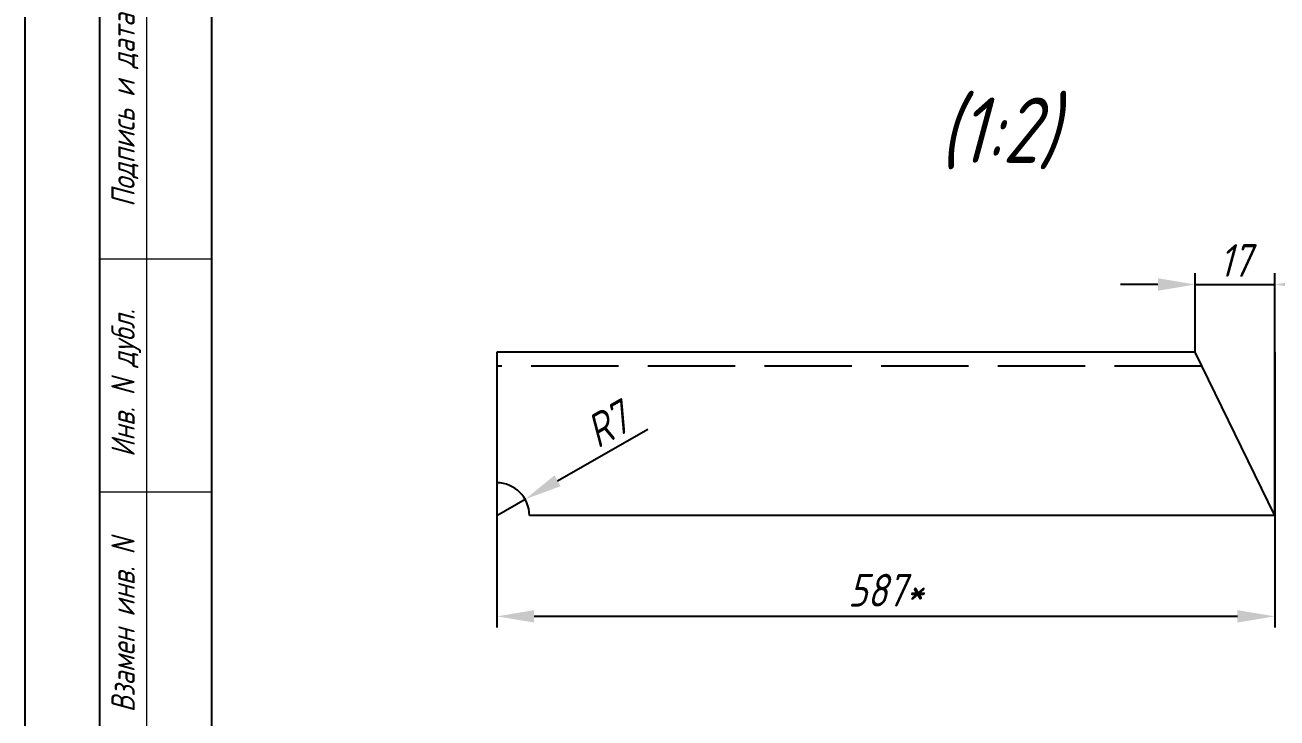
# Model space of a CAD drawing. Header units: millimetres. Extents: x -37166 to -34073, y -441 to 2979.
# Drawn here: x -36047 to -35912.9, y 666.2 to 740.4 of the extents above; entities that cross this region are included whole.
import ezdxf
from ezdxf.enums import TextEntityAlignment as Align

# ---------------------------------------------------------------- set-up
doc = ezdxf.new("R2010")
doc.units = ezdxf.units.MM
doc.header["$PDSIZE"] = -1
doc.linetypes.add('Short_dashed', pattern=[5, 3.75, -1.25])
doc.linetypes.add('SLD-Сплошная', pattern=[0])
for name, color, linetype in [('Frame', 6, 'Continuous'), ('ОСНОВНАЯ_НАДПИСЬ', 7, 'SLD-Сплошная'), ('ЧЕРТЕЖ', 7, 'Continuous')]:
    doc.layers.add(name, color=color, linetype=linetype)
doc.styles.add('SLDTEXTSTYLE0', font='ГОСТ тип А наклонный.ttf')
doc.styles.get("Standard").update_dxf_attribs({"font": 'ГОСТ тип А наклонный.ttf'})
doc.styles.add('ГОСТ', font='ГОСТ тип А.ttf', dxfattribs={"oblique": 15})
doc.dimstyles.new('dim1', dxfattribs={"dimtxt": 3.5, "dimasz": 4, "dimexe": 1.2, "dimexo": 0, "dimgap": 0.8, "dimtad": 1, "dimdec": 0, "dimdsep": 46, "dimtxsty": 'Standard', "dimcen": 5, "dimadec": 0, "dimazin": 0, "dimtfac": 1, "dimtdec": 0, "dimtmove": 0, "dimatfit": 3, "dimfxl": 0, "dimtolj": 1, "dimtzin": 0, "dimarcsym": 0})

# ---------------------------------------------------------------- blocks, each defined once
blk = doc.blocks.new('stamp-side-22600')
at = {"layer": 'Frame'}
blk.add_line((-12, 0), (-12, 145), dxfattribs=at)
at = {"layer": 'Frame', "color": 7, "lineweight": 13}
blk.add_line((-7, 145), (-7, 0), dxfattribs=at)
at = {"layer": 'Frame', "lineweight": 13}
for p, q in [((-12, 110), (0, 110)), ((0, 85), (-12, 85))]:
    blk.add_line(p, q, dxfattribs=at)
at = {"color": 7, "lineweight": 13, "style": 'ГОСТ', "oblique": 15}
for s, p in [('Подпись и дата', (-8.25, 115.55)), ('Инв. N дубл.', (-8.25, 88.76)), ('Взамен инв. N', (-8.25, 61.42))]:
    blk.add_text(s, height=2.5, rotation=90, dxfattribs=at).set_placement(p)
blk = doc.blocks.new('stamp-side-w22600')
blk.add_blockref('stamp-side-22600', (0, 0))
blk = doc.blocks.new('A4-vert-gost-02-Neptun')
at = {"layer": 'Frame', "color": 7}
blk.add_lwpolyline([(0, 0), (0, 297), (210, 297), (210, 0)], close=True, dxfattribs=at)
at = {"layer": 'Frame'}
blk.add_lwpolyline([(20, 5), (20, 292), (205, 292), (205, 5)], close=True, dxfattribs=at)
blk.add_blockref('stamp-side-w22600', (20, 5))
at = {"layer": 'ОСНОВНАЯ_НАДПИСЬ', "lineweight": 13, "style": 'SLDTEXTSTYLE0', "oblique": 7.5}
blk.add_attdef('PAGE', text='', height=3.5, dxfattribs=at).set_placement((199.52, 7.97), align=Align.CENTER)
at = {"layer": 'ЧЕРТЕЖ', "style": 'ГОСТ', "oblique": 15}
blk.add_attdef('НОМЕР ЧЕРТЕЖА', text='', height=5, rotation=180, dxfattribs=at).set_placement((58.02, 285.18), align=Align.MIDDLE_CENTER)
blk.add_attdef('Номер чертежа', text='', height=7, dxfattribs=at).set_placement((141.15, 13.28), align=Align.MIDDLE_CENTER)
blk = doc.blocks.new('*D6700')
at = {"color": 0, "lineweight": -2}
for p, q in [((-35913.11, 705.36), (-35913.11, 675.85)), ((-35996.45, 691.36), (-35996.45, 675.85)), ((-35917.11, 677.05), (-35992.45, 677.05))]:
    blk.add_line(p, q, dxfattribs=at)
at = {"color": 0}
for points in [[(-35992.45, 677.72), (-35992.45, 676.39), (-35996.45, 677.05)], [(-35917.11, 676.39), (-35917.11, 677.72), (-35913.11, 677.05)]]:
    blk.add_solid(points, dxfattribs=at)
at = {"layer": 'Defpoints', "color": 0}
for p in [(-35913.11, 705.36), (-35996.45, 691.36), (-35996.45, 677.05)]:
    blk.add_point(p, dxfattribs=at)
at = {"color": 0, "insert": (-35954.78, 679.85), "char_height": 3.5, "attachment_point": 5}
blk.add_mtext('\\A1;587*', dxfattribs=at)
blk = doc.blocks.new('*D6701')
at = {"color": 0, "lineweight": -2}
for p, q in [((-35921.63, 705.36), (-35921.63, 713.79)), ((-35913.11, 687.86), (-35913.11, 713.79)), ((-35925.63, 712.59), (-35929.63, 712.59)), ((-35921.63, 712.59), (-35913.11, 712.59)), ((-35909.11, 712.59), (-35905.11, 712.59))]:
    blk.add_line(p, q, dxfattribs=at)
at = {"color": 0}
for points in [[(-35925.63, 711.92), (-35925.63, 713.26), (-35921.63, 712.59)], [(-35909.11, 713.26), (-35909.11, 711.92), (-35913.11, 712.59)]]:
    blk.add_solid(points, dxfattribs=at)
at = {"layer": 'Defpoints', "color": 0}
for p in [(-35913.11, 712.59), (-35921.63, 705.36), (-35913.11, 687.86)]:
    blk.add_point(p, dxfattribs=at)
at = {"color": 0, "insert": (-35917.37, 715.16), "char_height": 3.5, "attachment_point": 5}
blk.add_mtext('\\A1;17', dxfattribs=at)
blk = doc.blocks.new('*D6721')
at = {"color": 0, "lineweight": -2}
for p, q in [((-35989.94, 691.57), (-35980.27, 697.09)), ((-35996.45, 687.86), (-35993.41, 689.59))]:
    blk.add_line(p, q, dxfattribs=at)
at = {"color": 0}
blk.add_solid([(-35990.27, 692.15), (-35989.61, 690.99), (-35993.41, 689.59)], dxfattribs=at)
at = {"layer": 'Defpoints', "color": 0}
for p in [(-35993.41, 689.59), (-35996.45, 687.86)]:
    blk.add_point(p, dxfattribs=at)
at = {"color": 0, "insert": (-35984.64, 697.56), "char_height": 3.5, "attachment_point": 5, "rotation": 29.6998}
blk.add_mtext('\\A1;R7', dxfattribs=at)

msp = doc.modelspace()

# ---------------------------------------------------------------- linework, layer by layer
at = {"color": 1}
for p, q in [((-35921.632, 705.357), (-35996.454, 705.357)), ((-35996.454, 705.357), (-35996.454, 691.357)), ((-35913.114, 687.857), (-35921.632, 705.357)), ((-35913.114, 687.857), (-35992.954, 687.857))]:
    msp.add_line(p, q, dxfattribs=at)
at = {"color": 1, "linetype": 'Short_dashed', "ltscale": 2.5}
msp.add_lwpolyline([(-35920.902, 703.857), (-35996.454, 703.857)], dxfattribs=at)
at = {"color": 1}
msp.add_arc((-35996.454, 687.857), 3.5, 0, 90, dxfattribs=at)

# ---------------------------------------------------------------- block references
at = {"color": 2, "lineweight": 100, "ltscale": 0.4}
msp.add_blockref('A4-vert-gost-02-Neptun', (-36046.989, 600.351), dxfattribs=at)

# ---------------------------------------------------------------- dimensions: what is measured, and where the dimension line sits
dim = msp.add_linear_dim(base=(-35913.114, 712.589), p1=(-35921.632, 705.357), p2=(-35913.114, 687.857), angle=180, dimstyle='dim1', override={"dimscale": 1, "dimlfac": 2, "dimtxsty": 'Standard', "dimsah": 1, "dimtolj": 1})
dim.commit()
dim.dimension.update_dxf_attribs({"geometry": '*D6701', "text_midpoint": (-35917.373, 715.162)})
dim = msp.add_linear_dim(base=(-35996.454, 677.052), p1=(-35913.114, 705.357), p2=(-35996.454, 691.357), angle=180, text='587*', dimstyle='dim1', override={"dimscale": 1, "dimlfac": 2, "dimtxsty": 'Standard', "dimsah": 1, "dimtolj": 1})
dim.commit()
dim.dimension.update_dxf_attribs({"geometry": '*D6700', "text_midpoint": (-35954.784, 679.851)})
dim = msp.add_radius_dim(center=(-35996.454, 687.857), mpoint=(-35993.414, 689.591), dimstyle='dim1', override={"dimlfac": 2, "dimtxsty": 'Standard', "dimsah": 1, "dimtolj": 1})
dim.commit()
dim.dimension.update_dxf_attribs({"geometry": '*D6721', "text_midpoint": (-35983.367, 695.322), "dimtype": 164})

# ---------------------------------------------------------------- next in the draw order: texts
at = {"color": 7, "insert": (-35949.073, 724.925), "char_height": 7, "attachment_point": 7, "style": 'ГОСТ', "bg_fill": 2}
msp.add_mtext('{\\A1;(1:2)}', dxfattribs=at)

doc.saveas('drawing.dxf')
